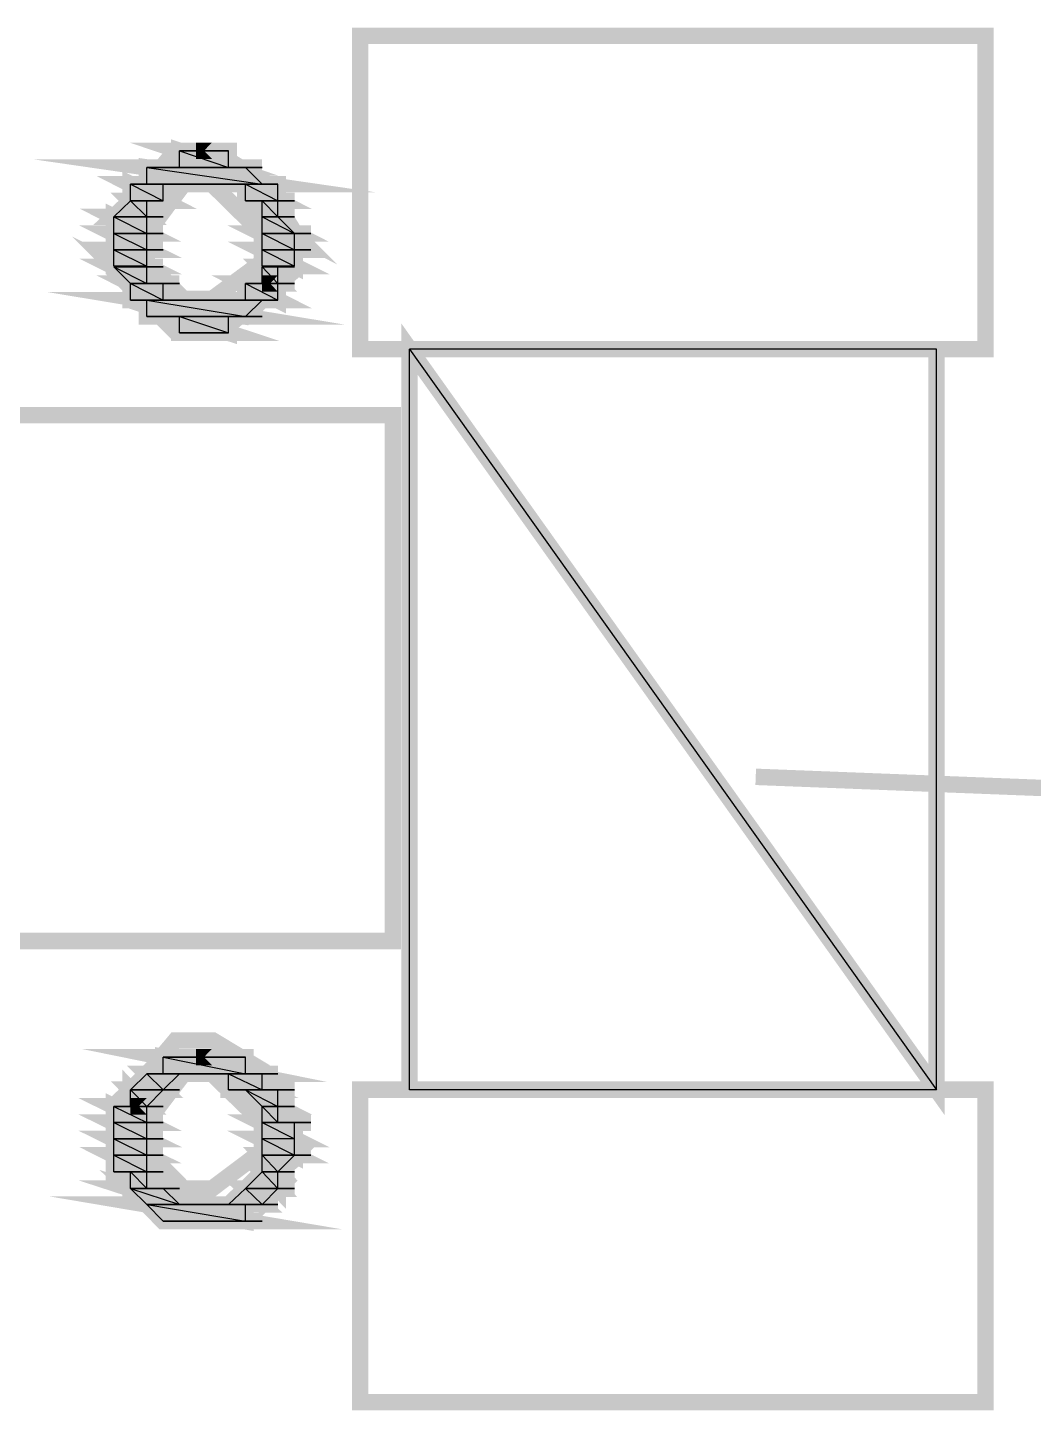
# Model space of a CAD drawing. Extents: x 219 to 1226, y 175 to 465.
# Drawn here: x 934.417 to 937.008, y 304.446 to 308.008 of the extents above; entities that cross this region are included whole.
import ezdxf

# ---------------------------------------------------------------- set-up
doc = ezdxf.new("R2010")
doc.units = 0
doc.header["$MEASUREMENT"] = 0
doc.layers.add('C00-00-00-BLACK', color=7, linetype='Continuous')
doc.layers.add('CFF-00-00', color=1, linetype='Continuous')

msp = doc.modelspace()

# ---------------------------------------------------------------- linework, layer by layer
at = {"layer": 'C00-00-00-BLACK', "const_width": 0.0423}
for points in [[(935.2734, 307.1802), (936.8844, 307.1802), (936.8844, 307.9872), (935.2734, 307.9872), (935.2734, 307.1802)], [(934.8074, 307.6912), (934.9344, 307.6482), (934.8074, 307.6482), (934.8074, 307.6912)], [(935.1044, 307.4362), (935.1044, 307.4802), (935.0244, 307.6112), (934.8934, 307.6912), (934.8504, 307.6912), (934.7974, 307.6912), (934.6384, 307.5012), (934.6384, 307.4362), (934.6384, 307.3832), (934.7974, 307.2252), (934.8504, 307.2252), (934.9144, 307.2252), (935.1044, 307.3832), (935.1044, 307.4362)], [(934.9344, 307.6912), (934.8074, 307.6912), (934.9344, 307.6482), (934.9344, 307.6912)], [(934.8504, 307.6912), (934.9344, 307.6912), (934.8074, 307.6912), (934.8504, 307.6912)], [(934.8914, 307.6912), (934.8504, 307.6912), (934.8914, 307.6912), (934.8914, 307.6912)], [(934.8914, 307.6912), (934.8504, 307.6912), (934.9344, 307.6912), (934.8914, 307.6912)], [(934.9774, 307.6482), (934.7234, 307.6482), (935.0204, 307.6052), (934.9774, 307.6482)], [(934.7234, 307.6482), (935.0204, 307.6052), (934.7234, 307.6052), (934.7234, 307.6482)], [(934.7654, 307.6482), (934.9774, 307.6482), (934.7234, 307.6482), (934.7654, 307.6482)], [(934.8074, 307.6482), (934.9774, 307.6482), (934.7654, 307.6482), (934.8074, 307.6482)], [(934.7654, 307.6482), (934.9774, 307.6482), (935.0204, 307.6482), (934.7654, 307.6482)], [(934.9774, 307.6482), (935.0204, 307.6482), (934.7654, 307.6482), (934.9774, 307.6482)], [(934.9774, 307.6482), (934.7654, 307.6482), (934.9774, 307.6482)], [(934.9344, 307.6482), (934.8074, 307.6482), (934.9774, 307.6482), (934.9344, 307.6482)], [(934.7654, 307.6052), (934.6814, 307.6052), (934.7654, 307.5622), (934.7654, 307.6052)], [(934.6814, 307.6052), (934.7654, 307.5622), (934.6814, 307.5622), (934.6814, 307.6052)], [(934.7234, 307.6052), (934.7654, 307.6052), (934.6814, 307.6052), (934.7234, 307.6052)], [(934.6814, 307.6052), (934.7654, 307.6052), (934.8074, 307.6052), (934.6814, 307.6052)], [(934.7654, 307.6052), (934.8074, 307.6052), (934.6814, 307.6052), (934.7654, 307.6052)], [(935.0204, 307.4362), (935.0204, 307.4782), (934.8914, 307.6052), (934.8504, 307.6052), (934.8184, 307.6052), (934.7234, 307.4782), (934.7234, 307.4362), (934.7234, 307.4042), (934.8184, 307.3092), (934.8504, 307.3092), (934.8914, 307.3092), (935.0204, 307.4042), (935.0204, 307.4362)], [(934.7234, 307.6052), (935.0204, 307.6052), (935.0614, 307.6052), (934.7234, 307.6052)], [(935.0204, 307.6052), (935.0614, 307.6052), (934.7234, 307.6052), (935.0204, 307.6052)], [(934.8504, 307.6052), (934.8914, 307.6052), (934.7234, 307.6052), (934.8504, 307.6052)], [(934.8504, 307.6052), (934.7234, 307.6052), (934.8914, 307.6052), (934.8504, 307.6052)], [(934.8074, 307.6052), (934.8504, 307.6052), (934.7234, 307.6052), (934.8074, 307.6052)], [(934.8074, 307.6052), (934.7234, 307.6052), (934.8504, 307.6052), (934.8074, 307.6052)], [(934.8074, 307.6052), (934.7234, 307.6052), (934.7654, 307.6052), (934.8074, 307.6052)], [(934.8914, 307.6052), (935.0204, 307.6052), (935.0614, 307.6052), (934.8914, 307.6052)], [(935.0204, 307.6052), (935.0614, 307.6052), (934.8914, 307.6052), (935.0204, 307.6052)], [(934.8914, 307.6052), (935.0204, 307.6052), (935.0614, 307.6052), (934.8914, 307.6052)], [(935.0204, 307.6052), (935.0614, 307.6052), (934.8914, 307.6052), (935.0204, 307.6052)], [(935.0204, 307.6052), (934.8914, 307.6052), (935.0204, 307.6052)], [(934.8914, 307.6052), (935.0204, 307.6052), (934.9344, 307.6052), (934.8914, 307.6052)], [(935.0614, 307.6052), (934.9774, 307.6052), (935.0614, 307.5622), (935.0614, 307.6052)], [(934.9344, 307.6052), (935.0204, 307.6052), (935.0614, 307.6052), (934.9344, 307.6052)], [(935.0204, 307.6052), (935.0614, 307.6052), (934.9344, 307.6052), (935.0204, 307.6052)], [(935.0204, 307.6052), (934.9344, 307.6052), (935.0614, 307.6052), (935.0204, 307.6052)], [(934.9344, 307.6052), (935.0614, 307.6052), (934.9774, 307.6052), (934.9344, 307.6052)], [(934.9774, 307.6052), (935.0614, 307.5622), (934.9774, 307.5622), (934.9774, 307.6052)], [(935.0204, 307.5622), (935.0614, 307.5212), (935.0204, 307.5212), (935.0204, 307.5622)], [(934.6814, 307.5622), (934.7234, 307.5212), (934.6384, 307.5212), (934.6814, 307.5622)], [(934.7234, 307.5622), (934.6814, 307.5622), (934.7234, 307.5212), (934.7234, 307.5622)], [(934.7234, 307.5622), (934.7654, 307.5622), (934.6814, 307.5622), (934.7234, 307.5622)], [(934.7234, 307.5622), (934.6814, 307.5622), (934.7654, 307.5622), (934.7234, 307.5622)], [(934.6814, 307.5622), (934.7234, 307.5622), (934.7654, 307.5622), (934.6814, 307.5622)], [(934.7234, 307.5622), (934.7654, 307.5622), (934.6814, 307.5622), (934.7234, 307.5622)], [(934.9774, 307.5622), (935.0614, 307.5622), (935.1044, 307.5622), (934.9774, 307.5622)], [(935.0614, 307.5622), (935.1044, 307.5622), (934.9774, 307.5622), (935.0614, 307.5622)], [(935.0614, 307.5622), (934.9774, 307.5622), (935.0614, 307.5622)], [(934.9774, 307.5622), (935.0614, 307.5622), (935.0204, 307.5622), (934.9774, 307.5622)], [(935.0614, 307.5622), (935.0204, 307.5622), (935.0614, 307.5212), (935.0614, 307.5622)], [(934.7234, 307.5212), (934.6384, 307.5212), (934.7234, 307.4782), (934.7234, 307.5212)], [(934.6384, 307.5212), (934.7234, 307.4782), (934.6384, 307.4782), (934.6384, 307.5212)], [(934.6384, 307.5212), (934.7234, 307.5212), (934.7654, 307.5212), (934.6384, 307.5212)], [(934.7234, 307.5212), (934.7654, 307.5212), (934.6384, 307.5212), (934.7234, 307.5212)], [(934.6384, 307.5212), (934.7234, 307.5212), (934.7654, 307.5212), (934.6384, 307.5212)], [(934.7234, 307.5212), (934.7654, 307.5212), (934.6384, 307.5212), (934.7234, 307.5212)], [(935.0614, 307.5212), (935.0204, 307.5212), (935.1044, 307.4782), (935.0614, 307.5212)], [(935.0204, 307.5212), (935.1044, 307.4782), (935.0204, 307.4782), (935.0204, 307.5212)], [(935.0204, 307.5212), (935.0614, 307.5212), (935.1044, 307.5212), (935.0204, 307.5212)], [(935.0614, 307.5212), (935.1044, 307.5212), (935.0204, 307.5212), (935.0614, 307.5212)], [(934.6384, 307.4782), (934.7234, 307.4362), (934.6384, 307.4362), (934.6384, 307.4782)], [(935.0204, 307.4782), (935.1044, 307.4362), (935.0204, 307.4362), (935.0204, 307.4782)], [(934.6384, 307.3922), (934.7234, 307.3492), (934.6814, 307.3492), (934.6384, 307.3922)], [(934.7234, 307.4782), (934.6384, 307.4782), (934.7234, 307.4362), (934.7234, 307.4782)], [(934.6384, 307.4782), (934.7234, 307.4782), (934.7654, 307.4782), (934.6384, 307.4782)], [(934.7234, 307.4782), (934.7654, 307.4782), (934.6384, 307.4782), (934.7234, 307.4782)], [(934.6384, 307.4362), (934.7234, 307.3942), (934.6384, 307.3942), (934.6384, 307.4362)], [(935.1044, 307.4782), (935.0204, 307.4782), (935.1044, 307.4362), (935.1044, 307.4782)], [(935.0204, 307.4782), (935.1044, 307.4782), (935.1464, 307.4782), (935.0204, 307.4782)], [(935.1044, 307.4782), (935.1464, 307.4782), (935.0204, 307.4782), (935.1044, 307.4782)], [(935.0204, 307.4362), (935.1044, 307.3942), (935.0204, 307.3942), (935.0204, 307.4362)], [(934.7234, 307.4362), (934.6384, 307.4362), (934.7234, 307.3942), (934.7234, 307.4362)], [(934.6384, 307.4362), (934.7234, 307.4362), (934.7654, 307.4362), (934.6384, 307.4362)], [(934.7234, 307.4362), (934.7654, 307.4362), (934.6384, 307.4362), (934.7234, 307.4362)], [(935.1044, 307.4362), (935.0204, 307.4362), (935.1044, 307.3942), (935.1044, 307.4362)], [(935.0204, 307.4362), (935.1044, 307.4362), (935.1464, 307.4362), (935.0204, 307.4362)], [(935.1044, 307.4362), (935.1464, 307.4362), (935.0204, 307.4362), (935.1044, 307.4362)], [(935.0204, 307.3922), (935.0614, 307.3492), (935.0204, 307.3492), (935.0204, 307.3922)], [(934.7234, 307.3922), (934.6384, 307.3922), (934.7234, 307.3492), (934.7234, 307.3922)], [(934.6384, 307.3922), (934.7234, 307.3922), (934.7654, 307.3922), (934.6384, 307.3922)], [(934.7234, 307.3922), (934.7654, 307.3922), (934.6384, 307.3922), (934.7234, 307.3922)], [(934.6384, 307.3922), (934.7234, 307.3922), (934.7654, 307.3922), (934.6384, 307.3922)], [(934.7234, 307.3922), (934.7654, 307.3922), (934.6384, 307.3922), (934.7234, 307.3922)], [(935.0614, 307.3922), (935.0204, 307.3922), (935.0614, 307.3492), (935.0614, 307.3922)], [(935.0614, 307.3922), (935.1044, 307.3922), (935.0204, 307.3922), (935.0614, 307.3922)], [(935.0614, 307.3922), (935.0204, 307.3922), (935.1044, 307.3922), (935.0614, 307.3922)], [(935.0204, 307.3922), (935.0614, 307.3922), (935.1044, 307.3922), (935.0204, 307.3922)], [(935.0614, 307.3922), (935.1044, 307.3922), (935.0204, 307.3922), (935.0614, 307.3922)], [(934.7654, 307.3492), (934.6814, 307.3492), (934.7654, 307.3062), (934.7654, 307.3492)], [(934.6814, 307.3492), (934.7654, 307.3062), (934.6814, 307.3062), (934.6814, 307.3492)], [(934.6814, 307.3492), (934.7234, 307.3492), (934.7654, 307.3492), (934.6814, 307.3492)], [(934.7234, 307.3492), (934.7654, 307.3492), (934.6814, 307.3492), (934.7234, 307.3492)], [(934.7654, 307.3492), (934.8074, 307.3492), (934.6814, 307.3492), (934.7654, 307.3492)], [(934.7654, 307.3492), (934.6814, 307.3492), (934.7234, 307.3492), (934.7654, 307.3492)], [(935.0614, 307.3492), (934.9774, 307.3492), (935.0614, 307.3062), (935.0614, 307.3492)], [(934.9774, 307.3492), (935.0614, 307.3062), (934.9774, 307.3062), (934.9774, 307.3492)], [(935.0204, 307.3492), (935.0614, 307.3492), (934.9774, 307.3492), (935.0204, 307.3492)], [(934.9774, 307.3492), (935.0614, 307.3492), (935.1044, 307.3492), (934.9774, 307.3492)], [(935.0614, 307.3492), (935.1044, 307.3492), (934.9774, 307.3492), (935.0614, 307.3492)], [(935.0614, 307.3492), (935.0204, 307.3492), (935.0614, 307.3492)], [(935.0204, 307.3062), (934.7234, 307.3062), (934.9774, 307.2642), (935.0204, 307.3062)], [(934.6814, 307.3062), (934.7654, 307.3062), (934.8074, 307.3062), (934.6814, 307.3062)], [(934.7654, 307.3062), (934.8074, 307.3062), (934.6814, 307.3062), (934.7654, 307.3062)], [(934.7654, 307.3062), (934.6814, 307.3062), (934.8074, 307.3062), (934.7654, 307.3062)], [(934.6814, 307.3062), (934.8074, 307.3062), (934.7234, 307.3062), (934.6814, 307.3062)], [(934.7234, 307.3062), (934.9774, 307.2642), (934.7234, 307.2642), (934.7234, 307.3062)], [(934.8504, 307.3062), (934.8914, 307.3062), (934.7234, 307.3062), (934.8504, 307.3062)], [(934.8504, 307.3062), (934.7234, 307.3062), (934.8074, 307.3062), (934.8504, 307.3062)], [(934.8914, 307.3062), (934.9344, 307.3062), (934.7234, 307.3062), (934.8914, 307.3062)], [(934.8914, 307.3062), (934.7234, 307.3062), (934.8504, 307.3062), (934.8914, 307.3062)], [(934.7234, 307.3062), (935.0204, 307.3062), (935.0614, 307.3062), (934.7234, 307.3062)], [(935.0204, 307.3062), (935.0614, 307.3062), (934.7234, 307.3062), (935.0204, 307.3062)], [(934.9344, 307.3062), (935.0204, 307.3062), (934.8914, 307.3062), (934.9344, 307.3062)], [(934.8914, 307.3062), (935.0204, 307.3062), (935.0614, 307.3062), (934.8914, 307.3062)], [(935.0204, 307.3062), (935.0614, 307.3062), (934.8914, 307.3062), (935.0204, 307.3062)], [(934.9774, 307.3062), (935.0204, 307.3062), (934.9344, 307.3062), (934.9774, 307.3062)], [(934.9344, 307.3062), (935.0204, 307.3062), (935.0614, 307.3062), (934.9344, 307.3062)], [(935.0204, 307.3062), (935.0614, 307.3062), (934.9344, 307.3062), (935.0204, 307.3062)], [(935.0204, 307.3062), (934.9344, 307.3062), (935.0204, 307.3062)], [(935.0614, 307.3062), (934.9774, 307.3062), (935.0204, 307.3062), (935.0614, 307.3062)], [(934.8074, 307.2642), (934.9344, 307.2222), (934.8074, 307.2222), (934.8074, 307.2642)], [(934.9344, 307.2642), (934.8074, 307.2642), (934.9344, 307.2222), (934.9344, 307.2642)], [(934.9774, 307.2642), (934.7234, 307.2642), (934.9774, 307.2642)], [(934.7234, 307.2642), (934.9774, 307.2642), (934.7654, 307.2642), (934.7234, 307.2642)], [(934.7654, 307.2642), (934.9774, 307.2642), (935.0204, 307.2642), (934.7654, 307.2642)], [(934.9774, 307.2642), (935.0204, 307.2642), (934.7654, 307.2642), (934.9774, 307.2642)], [(934.9774, 307.2642), (934.7654, 307.2642), (934.9344, 307.2642), (934.9774, 307.2642)], [(934.7654, 307.2642), (934.9344, 307.2642), (934.8074, 307.2642), (934.7654, 307.2642)], [(934.8914, 307.2222), (934.8504, 307.2222), (934.8074, 307.2222), (934.8914, 307.2222)], [(934.8074, 307.2222), (934.9344, 307.2222), (934.8914, 307.2222), (934.8074, 307.2222)], [(934.8914, 307.2222), (934.9344, 307.2222), (934.8504, 307.2222), (934.8914, 307.2222)], [(935.4004, 307.1802), (936.7584, 305.2722), (935.4004, 305.2722), (935.4004, 307.1802)], [(936.7584, 307.1802), (935.4004, 307.1802), (936.7584, 305.2722), (936.7584, 307.1802)], [(935.1044, 305.1452), (935.1044, 305.1902), (935.0244, 305.3202), (934.8934, 305.3992), (934.8504, 305.3992), (934.7974, 305.3992), (934.6384, 305.2092), (934.6384, 305.1452), (934.6384, 305.0932), (934.7974, 304.9332), (934.8504, 304.9332), (934.9144, 304.9332), (935.1044, 305.0932), (935.1044, 305.1452)], [(934.9774, 305.3562), (934.7654, 305.3562), (934.9774, 305.3132), (934.9774, 305.3562)], [(934.7654, 305.3562), (934.9774, 305.3132), (934.7654, 305.3132), (934.7654, 305.3562)], [(934.8074, 305.3562), (934.9774, 305.3562), (934.7654, 305.3562), (934.8074, 305.3562)], [(934.8504, 305.3562), (934.9344, 305.3562), (934.8074, 305.3562), (934.8504, 305.3562)], [(934.8074, 305.3562), (934.9344, 305.3562), (934.9774, 305.3562), (934.8074, 305.3562)], [(934.9344, 305.3562), (934.9774, 305.3562), (934.8074, 305.3562), (934.9344, 305.3562)], [(934.9344, 305.3562), (934.8074, 305.3562), (934.9774, 305.3562), (934.9344, 305.3562)], [(934.8914, 305.3562), (934.8504, 305.3562), (934.8914, 305.3562), (934.8914, 305.3562)], [(934.8914, 305.3562), (934.8504, 305.3562), (934.9344, 305.3562), (934.8914, 305.3562)], [(934.7234, 305.3132), (934.7654, 305.2722), (934.6814, 305.2722), (934.7234, 305.3132)], [(934.8074, 305.3132), (934.7234, 305.3132), (934.7654, 305.2722), (934.8074, 305.3132)], [(935.0204, 305.1452), (935.0204, 305.1882), (934.8914, 305.3132), (934.8504, 305.3132), (934.8184, 305.3132), (934.7234, 305.1882), (934.7234, 305.1452), (934.7234, 305.1142), (934.8184, 305.0172), (934.8504, 305.0172), (934.8914, 305.0172), (935.0204, 305.1142), (935.0204, 305.1452)], [(934.7654, 305.3132), (934.9774, 305.3132), (934.7234, 305.3132), (934.7654, 305.3132)], [(935.0204, 305.3132), (935.0614, 305.3132), (934.7234, 305.3132), (935.0204, 305.3132)], [(935.0204, 305.3132), (934.7234, 305.3132), (934.9774, 305.3132), (935.0204, 305.3132)], [(934.7234, 305.3132), (935.0204, 305.3132), (935.0614, 305.3132), (934.7234, 305.3132)], [(935.0204, 305.3132), (935.0614, 305.3132), (934.7234, 305.3132), (935.0204, 305.3132)], [(934.8504, 305.3132), (934.8914, 305.3132), (934.7234, 305.3132), (934.8504, 305.3132)], [(934.8504, 305.3132), (934.7234, 305.3132), (934.8914, 305.3132), (934.8504, 305.3132)], [(934.8074, 305.3132), (934.8504, 305.3132), (934.7234, 305.3132), (934.8074, 305.3132)], [(934.8074, 305.3132), (934.7234, 305.3132), (934.8504, 305.3132), (934.8074, 305.3132)], [(934.9774, 305.3132), (934.7654, 305.3132), (934.9774, 305.3132)], [(935.0204, 305.3132), (934.9344, 305.3132), (935.0204, 305.2722), (935.0204, 305.3132)], [(934.9774, 305.2722), (935.0614, 305.2292), (935.0204, 305.2292), (934.9774, 305.2722)], [(934.8914, 305.3132), (935.0204, 305.3132), (935.0614, 305.3132), (934.8914, 305.3132)], [(935.0204, 305.3132), (935.0614, 305.3132), (934.8914, 305.3132), (935.0204, 305.3132)], [(935.0204, 305.3132), (934.8914, 305.3132), (935.0204, 305.3132)], [(934.8914, 305.3132), (935.0204, 305.3132), (934.9344, 305.3132), (934.8914, 305.3132)], [(934.9344, 305.3132), (935.0204, 305.2722), (934.9344, 305.2722), (934.9344, 305.3132)], [(934.7654, 305.2722), (934.6814, 305.2722), (934.7234, 305.2292), (934.7654, 305.2722)], [(934.6814, 305.2722), (934.7234, 305.2292), (934.6814, 305.2292), (934.6814, 305.2722)], [(934.6814, 305.2722), (934.7654, 305.2722), (934.8074, 305.2722), (934.6814, 305.2722)], [(934.7654, 305.2722), (934.8074, 305.2722), (934.6814, 305.2722), (934.7654, 305.2722)], [(934.6814, 305.2722), (934.7654, 305.2722), (934.8074, 305.2722), (934.6814, 305.2722)], [(934.7654, 305.2722), (934.8074, 305.2722), (934.6814, 305.2722), (934.7654, 305.2722)], [(935.0614, 305.2722), (934.9774, 305.2722), (935.0614, 305.2292), (935.0614, 305.2722)], [(935.0204, 305.2722), (934.9344, 305.2722), (935.0614, 305.2722), (935.0204, 305.2722)], [(934.9344, 305.2722), (935.0614, 305.2722), (934.9774, 305.2722), (934.9344, 305.2722)], [(934.9774, 305.2722), (935.0614, 305.2722), (935.1044, 305.2722), (934.9774, 305.2722)], [(935.0614, 305.2722), (935.1044, 305.2722), (934.9774, 305.2722), (935.0614, 305.2722)], [(934.9774, 305.2722), (935.0614, 305.2722), (935.1044, 305.2722), (934.9774, 305.2722)], [(935.0614, 305.2722), (935.1044, 305.2722), (934.9774, 305.2722), (935.0614, 305.2722)], [(935.2734, 304.4672), (936.8844, 304.4672), (936.8844, 305.2722), (935.2734, 305.2722), (935.2734, 304.4672)], [(934.6384, 305.2292), (934.7234, 305.1872), (934.6384, 305.1872), (934.6384, 305.2292)], [(935.0204, 305.2292), (935.0614, 305.1872), (935.0204, 305.1872), (935.0204, 305.2292)], [(934.7234, 305.2292), (934.6384, 305.2292), (934.7234, 305.1872), (934.7234, 305.2292)], [(934.6814, 305.2292), (934.7234, 305.2292), (934.6384, 305.2292), (934.6814, 305.2292)], [(934.6384, 305.1872), (934.7234, 305.1452), (934.6384, 305.1452), (934.6384, 305.1872)], [(934.6814, 305.2292), (934.7234, 305.2292), (934.7654, 305.2292), (934.6814, 305.2292)], [(934.7234, 305.2292), (934.7654, 305.2292), (934.6814, 305.2292), (934.7234, 305.2292)], [(934.7234, 305.2292), (934.6814, 305.2292), (934.7234, 305.2292)], [(935.0614, 305.2292), (935.0204, 305.2292), (935.0614, 305.1872), (935.0614, 305.2292)], [(935.0204, 305.2292), (935.0614, 305.2292), (935.1044, 305.2292), (935.0204, 305.2292)], [(935.0614, 305.2292), (935.1044, 305.2292), (935.0204, 305.2292), (935.0614, 305.2292)], [(935.0204, 305.1872), (935.1044, 305.1452), (935.0204, 305.1452), (935.0204, 305.1872)], [(934.7234, 305.1872), (934.6384, 305.1872), (934.7234, 305.1452), (934.7234, 305.1872)], [(934.6384, 305.1872), (934.7234, 305.1872), (934.7654, 305.1872), (934.6384, 305.1872)], [(934.7234, 305.1872), (934.7654, 305.1872), (934.6384, 305.1872), (934.7234, 305.1872)], [(935.1044, 305.1872), (935.0204, 305.1872), (935.1044, 305.1452), (935.1044, 305.1872)], [(935.1044, 305.1872), (935.1464, 305.1872), (935.0204, 305.1872), (935.1044, 305.1872)], [(935.1044, 305.1872), (935.0204, 305.1872), (935.0614, 305.1872), (935.1044, 305.1872)], [(935.0204, 305.1872), (935.1044, 305.1872), (935.1464, 305.1872), (935.0204, 305.1872)], [(935.1044, 305.1872), (935.1464, 305.1872), (935.0204, 305.1872), (935.1044, 305.1872)], [(934.7234, 305.1452), (934.6384, 305.1452), (934.7234, 305.1032), (934.7234, 305.1452)], [(934.6384, 305.1452), (934.7234, 305.1032), (934.6384, 305.1032), (934.6384, 305.1452)], [(934.6384, 305.1452), (934.7234, 305.1452), (934.7654, 305.1452), (934.6384, 305.1452)], [(934.7234, 305.1452), (934.7654, 305.1452), (934.6384, 305.1452), (934.7234, 305.1452)], [(934.6384, 305.1452), (934.7234, 305.1452), (934.7654, 305.1452), (934.6384, 305.1452)], [(934.7234, 305.1452), (934.7654, 305.1452), (934.6384, 305.1452), (934.7234, 305.1452)], [(935.1044, 305.1452), (935.0204, 305.1452), (935.1044, 305.1032), (935.1044, 305.1452)], [(935.0204, 305.1452), (935.1044, 305.1032), (935.0204, 305.1032), (935.0204, 305.1452)], [(935.0204, 305.1032), (935.0614, 305.0602), (935.0204, 305.0602), (935.0204, 305.1032)], [(934.7234, 305.1032), (934.6384, 305.1032), (934.7234, 305.0602), (934.7234, 305.1032)], [(934.6384, 305.1032), (934.7234, 305.0602), (934.6384, 305.0602), (934.6384, 305.1032)], [(934.6384, 305.1032), (934.7234, 305.1032), (934.7654, 305.1032), (934.6384, 305.1032)], [(934.7234, 305.1032), (934.7654, 305.1032), (934.6384, 305.1032), (934.7234, 305.1032)], [(935.1044, 305.1032), (935.0204, 305.1032), (935.0614, 305.0602), (935.1044, 305.1032)], [(935.0204, 305.1032), (935.1044, 305.1032), (935.1464, 305.1032), (935.0204, 305.1032)], [(935.1044, 305.1032), (935.1464, 305.1032), (935.0204, 305.1032), (935.1044, 305.1032)], [(934.6384, 305.0602), (934.7234, 305.0602), (934.7654, 305.0602), (934.6384, 305.0602)], [(934.7234, 305.0602), (934.7654, 305.0602), (934.6384, 305.0602), (934.7234, 305.0602)], [(934.7234, 305.0602), (934.6384, 305.0602), (934.7234, 305.0602)], [(934.6384, 305.0602), (934.7234, 305.0602), (934.6814, 305.0602), (934.6384, 305.0602)], [(934.7234, 305.0602), (934.6814, 305.0602), (934.7234, 305.0172), (934.7234, 305.0602)], [(934.6814, 305.0602), (934.7234, 305.0172), (934.6814, 305.0172), (934.6814, 305.0602)], [(935.0204, 305.0602), (935.0614, 305.0172), (934.9774, 305.0172), (935.0204, 305.0602)], [(935.0614, 305.0602), (935.0204, 305.0602), (935.0614, 305.0172), (935.0614, 305.0602)], [(935.0204, 305.0602), (935.0614, 305.0602), (935.1044, 305.0602), (935.0204, 305.0602)], [(935.0614, 305.0602), (935.1044, 305.0602), (935.0204, 305.0602), (935.0614, 305.0602)], [(935.0204, 305.0602), (935.0614, 305.0602), (935.1044, 305.0602), (935.0204, 305.0602)], [(935.0614, 305.0602), (935.1044, 305.0602), (935.0204, 305.0602), (935.0614, 305.0602)], [(934.6814, 305.0172), (934.8074, 304.9762), (934.7234, 304.9762), (934.6814, 305.0172)], [(934.9774, 305.0172), (935.0204, 304.9762), (934.9344, 304.9762), (934.9774, 305.0172)], [(934.7654, 305.0172), (934.6814, 305.0172), (934.8074, 304.9762), (934.7654, 305.0172)], [(934.7654, 305.0172), (934.8074, 305.0172), (934.6814, 305.0172), (934.7654, 305.0172)], [(934.7654, 305.0172), (934.6814, 305.0172), (934.7234, 305.0172), (934.7654, 305.0172)], [(934.6814, 305.0172), (934.7654, 305.0172), (934.8074, 305.0172), (934.6814, 305.0172)], [(934.7654, 305.0172), (934.8074, 305.0172), (934.6814, 305.0172), (934.7654, 305.0172)], [(934.6814, 305.0172), (934.7654, 305.0172), (934.8074, 305.0172), (934.6814, 305.0172)], [(934.7654, 305.0172), (934.8074, 305.0172), (934.6814, 305.0172), (934.7654, 305.0172)], [(934.7234, 304.9762), (934.9774, 304.9332), (934.7654, 304.9332), (934.7234, 304.9762)], [(935.0614, 305.0172), (934.9774, 305.0172), (935.0204, 304.9762), (935.0614, 305.0172)], [(934.9774, 305.0172), (935.0614, 305.0172), (935.1044, 305.0172), (934.9774, 305.0172)], [(935.0614, 305.0172), (935.1044, 305.0172), (934.9774, 305.0172), (935.0614, 305.0172)], [(934.9774, 305.0172), (935.0614, 305.0172), (935.1044, 305.0172), (934.9774, 305.0172)], [(935.0614, 305.0172), (935.1044, 305.0172), (934.9774, 305.0172), (935.0614, 305.0172)], [(934.9774, 304.9762), (934.7234, 304.9762), (934.9774, 304.9332), (934.9774, 304.9762)], [(934.8504, 304.9762), (934.8914, 304.9762), (934.7234, 304.9762), (934.8504, 304.9762)], [(934.8504, 304.9762), (934.7234, 304.9762), (934.8074, 304.9762), (934.8504, 304.9762)], [(934.8914, 304.9762), (934.9344, 304.9762), (934.7234, 304.9762), (934.8914, 304.9762)], [(934.8914, 304.9762), (934.7234, 304.9762), (934.8504, 304.9762), (934.8914, 304.9762)], [(934.7234, 304.9762), (935.0204, 304.9762), (935.0614, 304.9762), (934.7234, 304.9762)], [(935.0204, 304.9762), (935.0614, 304.9762), (934.7234, 304.9762), (935.0204, 304.9762)], [(934.9774, 304.9762), (935.0204, 304.9762), (934.7234, 304.9762), (934.9774, 304.9762)], [(934.9774, 304.9762), (934.7234, 304.9762), (935.0204, 304.9762), (934.9774, 304.9762)], [(934.9344, 304.9762), (935.0204, 304.9762), (934.8914, 304.9762), (934.9344, 304.9762)], [(934.8914, 304.9762), (935.0204, 304.9762), (935.0614, 304.9762), (934.8914, 304.9762)], [(935.0204, 304.9762), (935.0614, 304.9762), (934.8914, 304.9762), (935.0204, 304.9762)], [(934.8914, 304.9762), (935.0204, 304.9762), (935.0614, 304.9762), (934.8914, 304.9762)], [(935.0204, 304.9762), (935.0614, 304.9762), (934.8914, 304.9762), (935.0204, 304.9762)], [(934.9344, 304.9762), (935.0204, 304.9762), (935.0614, 304.9762), (934.9344, 304.9762)], [(935.0204, 304.9762), (935.0614, 304.9762), (934.9344, 304.9762), (935.0204, 304.9762)], [(935.0204, 304.9762), (934.9344, 304.9762), (935.0204, 304.9762)], [(934.7654, 304.9332), (934.9774, 304.9332), (935.0204, 304.9332), (934.7654, 304.9332)], [(934.9774, 304.9332), (935.0204, 304.9332), (934.7654, 304.9332), (934.9774, 304.9332)], [(934.9774, 304.9332), (934.7654, 304.9332), (934.9344, 304.9332), (934.9774, 304.9332)], [(934.7654, 304.9332), (934.9344, 304.9332), (934.8074, 304.9332), (934.7654, 304.9332)], [(934.8074, 304.9332), (934.9344, 304.9332), (934.9774, 304.9332), (934.8074, 304.9332)], [(934.9344, 304.9332), (934.9774, 304.9332), (934.8074, 304.9332), (934.9344, 304.9332)], [(934.8914, 304.9332), (934.8504, 304.9332), (934.8074, 304.9332), (934.8914, 304.9332)], [(934.8074, 304.9332), (934.9344, 304.9332), (934.8914, 304.9332), (934.8074, 304.9332)], [(934.8914, 304.9332), (934.9344, 304.9332), (934.8504, 304.9332), (934.8914, 304.9332)]]:
    msp.add_lwpolyline(points, close=True, dxfattribs=at)
at = {"layer": 'C00-00-00-BLACK'}
for points in [[(934.8504, 307.6912), (934.9344, 307.6912), (934.8074, 307.6912), (934.8504, 307.6912)], [(934.9344, 307.6912), (934.8074, 307.6912), (934.9344, 307.6482), (934.9344, 307.6912)], [(934.8074, 307.6912), (934.9344, 307.6482), (934.8074, 307.6482), (934.8074, 307.6912)], [(934.8914, 307.6912), (934.8504, 307.6912), (934.8914, 307.6912), (934.8914, 307.6912)], [(934.8914, 307.6912), (934.8504, 307.6912), (934.9344, 307.6912), (934.8914, 307.6912)], [(934.7654, 307.6482), (934.9774, 307.6482), (934.7234, 307.6482), (934.7654, 307.6482)], [(934.9774, 307.6482), (934.7234, 307.6482), (935.0204, 307.6052), (934.9774, 307.6482)], [(934.7234, 307.6482), (935.0204, 307.6052), (934.7234, 307.6052), (934.7234, 307.6482)], [(934.8074, 307.6482), (934.9774, 307.6482), (934.7654, 307.6482), (934.8074, 307.6482)], [(934.7654, 307.6482), (934.9774, 307.6482), (935.0204, 307.6482), (934.7654, 307.6482)], [(934.9774, 307.6482), (935.0204, 307.6482), (934.7654, 307.6482), (934.9774, 307.6482)], [(934.9774, 307.6482), (934.7654, 307.6482), (934.9774, 307.6482)], [(934.9344, 307.6482), (934.8074, 307.6482), (934.9774, 307.6482), (934.9344, 307.6482)], [(934.7234, 307.6052), (934.7654, 307.6052), (934.6814, 307.6052), (934.7234, 307.6052)], [(934.6814, 307.6052), (934.7654, 307.6052), (934.8074, 307.6052), (934.6814, 307.6052)], [(934.7654, 307.6052), (934.8074, 307.6052), (934.6814, 307.6052), (934.7654, 307.6052)], [(934.7654, 307.6052), (934.6814, 307.6052), (934.7654, 307.5622), (934.7654, 307.6052)], [(934.6814, 307.6052), (934.7654, 307.5622), (934.6814, 307.5622), (934.6814, 307.6052)], [(934.7234, 307.6052), (935.0204, 307.6052), (935.0614, 307.6052), (934.7234, 307.6052)], [(935.0204, 307.6052), (935.0614, 307.6052), (934.7234, 307.6052), (935.0204, 307.6052)], [(934.8504, 307.6052), (934.8914, 307.6052), (934.7234, 307.6052), (934.8504, 307.6052)], [(934.8504, 307.6052), (934.7234, 307.6052), (934.8914, 307.6052), (934.8504, 307.6052)], [(934.8074, 307.6052), (934.8504, 307.6052), (934.7234, 307.6052), (934.8074, 307.6052)], [(934.8074, 307.6052), (934.7234, 307.6052), (934.8504, 307.6052), (934.8074, 307.6052)], [(934.8074, 307.6052), (934.7234, 307.6052), (934.7654, 307.6052), (934.8074, 307.6052)], [(934.8914, 307.6052), (935.0204, 307.6052), (935.0614, 307.6052), (934.8914, 307.6052)], [(935.0204, 307.6052), (935.0614, 307.6052), (934.8914, 307.6052), (935.0204, 307.6052)], [(934.8914, 307.6052), (935.0204, 307.6052), (935.0614, 307.6052), (934.8914, 307.6052)], [(935.0204, 307.6052), (935.0614, 307.6052), (934.8914, 307.6052), (935.0204, 307.6052)], [(935.0204, 307.6052), (934.8914, 307.6052), (935.0204, 307.6052)], [(934.8914, 307.6052), (935.0204, 307.6052), (934.9344, 307.6052), (934.8914, 307.6052)], [(934.9344, 307.6052), (935.0204, 307.6052), (935.0614, 307.6052), (934.9344, 307.6052)], [(935.0204, 307.6052), (935.0614, 307.6052), (934.9344, 307.6052), (935.0204, 307.6052)], [(935.0204, 307.6052), (934.9344, 307.6052), (935.0614, 307.6052), (935.0204, 307.6052)], [(934.9344, 307.6052), (935.0614, 307.6052), (934.9774, 307.6052), (934.9344, 307.6052)], [(935.0614, 307.6052), (934.9774, 307.6052), (935.0614, 307.5622), (935.0614, 307.6052)], [(934.9774, 307.6052), (935.0614, 307.5622), (934.9774, 307.5622), (934.9774, 307.6052)], [(934.6814, 307.5622), (934.7234, 307.5212), (934.6384, 307.5212), (934.6814, 307.5622)], [(934.7234, 307.5622), (934.7654, 307.5622), (934.6814, 307.5622), (934.7234, 307.5622)], [(934.7234, 307.5622), (934.6814, 307.5622), (934.7654, 307.5622), (934.7234, 307.5622)], [(934.6814, 307.5622), (934.7234, 307.5622), (934.7654, 307.5622), (934.6814, 307.5622)], [(934.7234, 307.5622), (934.7654, 307.5622), (934.6814, 307.5622), (934.7234, 307.5622)], [(934.7234, 307.5622), (934.6814, 307.5622), (934.7234, 307.5212), (934.7234, 307.5622)], [(934.9774, 307.5622), (935.0614, 307.5622), (935.1044, 307.5622), (934.9774, 307.5622)], [(935.0614, 307.5622), (935.1044, 307.5622), (934.9774, 307.5622), (935.0614, 307.5622)], [(935.0614, 307.5622), (934.9774, 307.5622), (935.0614, 307.5622)], [(934.9774, 307.5622), (935.0614, 307.5622), (935.0204, 307.5622), (934.9774, 307.5622)], [(935.0614, 307.5622), (935.0204, 307.5622), (935.0614, 307.5212), (935.0614, 307.5622)], [(935.0204, 307.5622), (935.0614, 307.5212), (935.0204, 307.5212), (935.0204, 307.5622)], [(934.6384, 307.5212), (934.7234, 307.5212), (934.7654, 307.5212), (934.6384, 307.5212)], [(934.7234, 307.5212), (934.7654, 307.5212), (934.6384, 307.5212), (934.7234, 307.5212)], [(934.6384, 307.5212), (934.7234, 307.5212), (934.7654, 307.5212), (934.6384, 307.5212)], [(934.7234, 307.5212), (934.7654, 307.5212), (934.6384, 307.5212), (934.7234, 307.5212)], [(934.7234, 307.5212), (934.6384, 307.5212), (934.7234, 307.4782), (934.7234, 307.5212)], [(934.6384, 307.5212), (934.7234, 307.4782), (934.6384, 307.4782), (934.6384, 307.5212)], [(935.0204, 307.5212), (935.0614, 307.5212), (935.1044, 307.5212), (935.0204, 307.5212)], [(935.0614, 307.5212), (935.1044, 307.5212), (935.0204, 307.5212), (935.0614, 307.5212)], [(935.0614, 307.5212), (935.0204, 307.5212), (935.1044, 307.4782), (935.0614, 307.5212)], [(935.0204, 307.5212), (935.1044, 307.4782), (935.0204, 307.4782), (935.0204, 307.5212)], [(934.6384, 307.4782), (934.7234, 307.4782), (934.7654, 307.4782), (934.6384, 307.4782)], [(934.7234, 307.4782), (934.7654, 307.4782), (934.6384, 307.4782), (934.7234, 307.4782)], [(934.7234, 307.4782), (934.6384, 307.4782), (934.7234, 307.4362), (934.7234, 307.4782)], [(934.6384, 307.4782), (934.7234, 307.4362), (934.6384, 307.4362), (934.6384, 307.4782)], [(935.0204, 307.4782), (935.1044, 307.4782), (935.1464, 307.4782), (935.0204, 307.4782)], [(935.1044, 307.4782), (935.1464, 307.4782), (935.0204, 307.4782), (935.1044, 307.4782)], [(935.1044, 307.4782), (935.0204, 307.4782), (935.1044, 307.4362), (935.1044, 307.4782)], [(935.0204, 307.4782), (935.1044, 307.4362), (935.0204, 307.4362), (935.0204, 307.4782)], [(934.6384, 307.4362), (934.7234, 307.4362), (934.7654, 307.4362), (934.6384, 307.4362)], [(934.7234, 307.4362), (934.7654, 307.4362), (934.6384, 307.4362), (934.7234, 307.4362)], [(934.7234, 307.4362), (934.6384, 307.4362), (934.7234, 307.3942), (934.7234, 307.4362)], [(934.6384, 307.4362), (934.7234, 307.3942), (934.6384, 307.3942), (934.6384, 307.4362)], [(935.0204, 307.4362), (935.1044, 307.4362), (935.1464, 307.4362), (935.0204, 307.4362)], [(935.1044, 307.4362), (935.1464, 307.4362), (935.0204, 307.4362), (935.1044, 307.4362)], [(935.1044, 307.4362), (935.0204, 307.4362), (935.1044, 307.3942), (935.1044, 307.4362)], [(935.0204, 307.4362), (935.1044, 307.3942), (935.0204, 307.3942), (935.0204, 307.4362)], [(934.6384, 307.3922), (934.7234, 307.3922), (934.7654, 307.3922), (934.6384, 307.3922)], [(934.7234, 307.3922), (934.7654, 307.3922), (934.6384, 307.3922), (934.7234, 307.3922)], [(934.6384, 307.3922), (934.7234, 307.3922), (934.7654, 307.3922), (934.6384, 307.3922)], [(934.7234, 307.3922), (934.7654, 307.3922), (934.6384, 307.3922), (934.7234, 307.3922)], [(934.7234, 307.3922), (934.6384, 307.3922), (934.7234, 307.3492), (934.7234, 307.3922)], [(934.6384, 307.3922), (934.7234, 307.3492), (934.6814, 307.3492), (934.6384, 307.3922)], [(935.0614, 307.3922), (935.1044, 307.3922), (935.0204, 307.3922), (935.0614, 307.3922)], [(935.0614, 307.3922), (935.0204, 307.3922), (935.1044, 307.3922), (935.0614, 307.3922)], [(935.0204, 307.3922), (935.0614, 307.3922), (935.1044, 307.3922), (935.0204, 307.3922)], [(935.0614, 307.3922), (935.1044, 307.3922), (935.0204, 307.3922), (935.0614, 307.3922)], [(935.0614, 307.3922), (935.0204, 307.3922), (935.0614, 307.3492), (935.0614, 307.3922)], [(935.0204, 307.3922), (935.0614, 307.3492), (935.0204, 307.3492), (935.0204, 307.3922)], [(934.6814, 307.3492), (934.7234, 307.3492), (934.7654, 307.3492), (934.6814, 307.3492)], [(934.7234, 307.3492), (934.7654, 307.3492), (934.6814, 307.3492), (934.7234, 307.3492)], [(934.7654, 307.3492), (934.8074, 307.3492), (934.6814, 307.3492), (934.7654, 307.3492)], [(934.7654, 307.3492), (934.6814, 307.3492), (934.7234, 307.3492), (934.7654, 307.3492)], [(934.7654, 307.3492), (934.6814, 307.3492), (934.7654, 307.3062), (934.7654, 307.3492)], [(934.6814, 307.3492), (934.7654, 307.3062), (934.6814, 307.3062), (934.6814, 307.3492)], [(935.0204, 307.3492), (935.0614, 307.3492), (934.9774, 307.3492), (935.0204, 307.3492)], [(934.9774, 307.3492), (935.0614, 307.3492), (935.1044, 307.3492), (934.9774, 307.3492)], [(935.0614, 307.3492), (935.1044, 307.3492), (934.9774, 307.3492), (935.0614, 307.3492)], [(935.0614, 307.3492), (934.9774, 307.3492), (935.0614, 307.3062), (935.0614, 307.3492)], [(934.9774, 307.3492), (935.0614, 307.3062), (934.9774, 307.3062), (934.9774, 307.3492)], [(935.0614, 307.3492), (935.0204, 307.3492), (935.0614, 307.3492)], [(934.6814, 307.3062), (934.7654, 307.3062), (934.8074, 307.3062), (934.6814, 307.3062)], [(934.7654, 307.3062), (934.8074, 307.3062), (934.6814, 307.3062), (934.7654, 307.3062)], [(934.7654, 307.3062), (934.6814, 307.3062), (934.8074, 307.3062), (934.7654, 307.3062)], [(934.6814, 307.3062), (934.8074, 307.3062), (934.7234, 307.3062), (934.6814, 307.3062)], [(934.8504, 307.3062), (934.8914, 307.3062), (934.7234, 307.3062), (934.8504, 307.3062)], [(934.8504, 307.3062), (934.7234, 307.3062), (934.8074, 307.3062), (934.8504, 307.3062)], [(934.8914, 307.3062), (934.9344, 307.3062), (934.7234, 307.3062), (934.8914, 307.3062)], [(934.8914, 307.3062), (934.7234, 307.3062), (934.8504, 307.3062), (934.8914, 307.3062)], [(934.7234, 307.3062), (935.0204, 307.3062), (935.0614, 307.3062), (934.7234, 307.3062)], [(935.0204, 307.3062), (935.0614, 307.3062), (934.7234, 307.3062), (935.0204, 307.3062)], [(935.0204, 307.3062), (934.7234, 307.3062), (934.9774, 307.2642), (935.0204, 307.3062)], [(934.7234, 307.3062), (934.9774, 307.2642), (934.7234, 307.2642), (934.7234, 307.3062)], [(934.9344, 307.3062), (935.0204, 307.3062), (934.8914, 307.3062), (934.9344, 307.3062)], [(934.8914, 307.3062), (935.0204, 307.3062), (935.0614, 307.3062), (934.8914, 307.3062)], [(935.0204, 307.3062), (935.0614, 307.3062), (934.8914, 307.3062), (935.0204, 307.3062)], [(934.9774, 307.3062), (935.0204, 307.3062), (934.9344, 307.3062), (934.9774, 307.3062)], [(934.9344, 307.3062), (935.0204, 307.3062), (935.0614, 307.3062), (934.9344, 307.3062)], [(935.0204, 307.3062), (935.0614, 307.3062), (934.9344, 307.3062), (935.0204, 307.3062)], [(935.0204, 307.3062), (934.9344, 307.3062), (935.0204, 307.3062)], [(935.0614, 307.3062), (934.9774, 307.3062), (935.0204, 307.3062), (935.0614, 307.3062)], [(934.9774, 307.2642), (934.7234, 307.2642), (934.9774, 307.2642)], [(934.7234, 307.2642), (934.9774, 307.2642), (934.7654, 307.2642), (934.7234, 307.2642)], [(934.7654, 307.2642), (934.9774, 307.2642), (935.0204, 307.2642), (934.7654, 307.2642)], [(934.9774, 307.2642), (935.0204, 307.2642), (934.7654, 307.2642), (934.9774, 307.2642)], [(934.9774, 307.2642), (934.7654, 307.2642), (934.9344, 307.2642), (934.9774, 307.2642)], [(934.7654, 307.2642), (934.9344, 307.2642), (934.8074, 307.2642), (934.7654, 307.2642)], [(934.9344, 307.2642), (934.8074, 307.2642), (934.9344, 307.2222), (934.9344, 307.2642)], [(934.8074, 307.2642), (934.9344, 307.2222), (934.8074, 307.2222), (934.8074, 307.2642)], [(934.8914, 307.2222), (934.8504, 307.2222), (934.8074, 307.2222), (934.8914, 307.2222)], [(934.8074, 307.2222), (934.9344, 307.2222), (934.8914, 307.2222), (934.8074, 307.2222)], [(934.8914, 307.2222), (934.9344, 307.2222), (934.8504, 307.2222), (934.8914, 307.2222)], [(936.7584, 307.1802), (935.4004, 307.1802), (936.7584, 305.2722), (936.7584, 307.1802)], [(935.4004, 307.1802), (936.7584, 305.2722), (935.4004, 305.2722), (935.4004, 307.1802)], [(934.8074, 305.3562), (934.9774, 305.3562), (934.7654, 305.3562), (934.8074, 305.3562)], [(934.9774, 305.3562), (934.7654, 305.3562), (934.9774, 305.3132), (934.9774, 305.3562)], [(934.7654, 305.3562), (934.9774, 305.3132), (934.7654, 305.3132), (934.7654, 305.3562)], [(934.8504, 305.3562), (934.9344, 305.3562), (934.8074, 305.3562), (934.8504, 305.3562)], [(934.8074, 305.3562), (934.9344, 305.3562), (934.9774, 305.3562), (934.8074, 305.3562)], [(934.9344, 305.3562), (934.9774, 305.3562), (934.8074, 305.3562), (934.9344, 305.3562)], [(934.9344, 305.3562), (934.8074, 305.3562), (934.9774, 305.3562), (934.9344, 305.3562)], [(934.8914, 305.3562), (934.8504, 305.3562), (934.8914, 305.3562), (934.8914, 305.3562)], [(934.8914, 305.3562), (934.8504, 305.3562), (934.9344, 305.3562), (934.8914, 305.3562)], [(934.7234, 305.3132), (934.7654, 305.2722), (934.6814, 305.2722), (934.7234, 305.3132)], [(934.7654, 305.3132), (934.9774, 305.3132), (934.7234, 305.3132), (934.7654, 305.3132)], [(935.0204, 305.3132), (935.0614, 305.3132), (934.7234, 305.3132), (935.0204, 305.3132)], [(935.0204, 305.3132), (934.7234, 305.3132), (934.9774, 305.3132), (935.0204, 305.3132)], [(934.7234, 305.3132), (935.0204, 305.3132), (935.0614, 305.3132), (934.7234, 305.3132)], [(935.0204, 305.3132), (935.0614, 305.3132), (934.7234, 305.3132), (935.0204, 305.3132)], [(934.8504, 305.3132), (934.8914, 305.3132), (934.7234, 305.3132), (934.8504, 305.3132)], [(934.8504, 305.3132), (934.7234, 305.3132), (934.8914, 305.3132), (934.8504, 305.3132)], [(934.8074, 305.3132), (934.8504, 305.3132), (934.7234, 305.3132), (934.8074, 305.3132)], [(934.8074, 305.3132), (934.7234, 305.3132), (934.8504, 305.3132), (934.8074, 305.3132)], [(934.8074, 305.3132), (934.7234, 305.3132), (934.7654, 305.2722), (934.8074, 305.3132)], [(934.9774, 305.3132), (934.7654, 305.3132), (934.9774, 305.3132)], [(934.8914, 305.3132), (935.0204, 305.3132), (935.0614, 305.3132), (934.8914, 305.3132)], [(935.0204, 305.3132), (935.0614, 305.3132), (934.8914, 305.3132), (935.0204, 305.3132)], [(935.0204, 305.3132), (934.8914, 305.3132), (935.0204, 305.3132)], [(934.8914, 305.3132), (935.0204, 305.3132), (934.9344, 305.3132), (934.8914, 305.3132)], [(935.0204, 305.3132), (934.9344, 305.3132), (935.0204, 305.2722), (935.0204, 305.3132)], [(934.9344, 305.3132), (935.0204, 305.2722), (934.9344, 305.2722), (934.9344, 305.3132)], [(934.6814, 305.2722), (934.7654, 305.2722), (934.8074, 305.2722), (934.6814, 305.2722)], [(934.7654, 305.2722), (934.8074, 305.2722), (934.6814, 305.2722), (934.7654, 305.2722)], [(934.6814, 305.2722), (934.7654, 305.2722), (934.8074, 305.2722), (934.6814, 305.2722)], [(934.7654, 305.2722), (934.8074, 305.2722), (934.6814, 305.2722), (934.7654, 305.2722)], [(934.7654, 305.2722), (934.6814, 305.2722), (934.7234, 305.2292), (934.7654, 305.2722)], [(934.6814, 305.2722), (934.7234, 305.2292), (934.6814, 305.2292), (934.6814, 305.2722)], [(935.0204, 305.2722), (934.9344, 305.2722), (935.0614, 305.2722), (935.0204, 305.2722)], [(934.9344, 305.2722), (935.0614, 305.2722), (934.9774, 305.2722), (934.9344, 305.2722)], [(934.9774, 305.2722), (935.0614, 305.2722), (935.1044, 305.2722), (934.9774, 305.2722)], [(935.0614, 305.2722), (935.1044, 305.2722), (934.9774, 305.2722), (935.0614, 305.2722)], [(934.9774, 305.2722), (935.0614, 305.2722), (935.1044, 305.2722), (934.9774, 305.2722)], [(935.0614, 305.2722), (935.1044, 305.2722), (934.9774, 305.2722), (935.0614, 305.2722)], [(935.0614, 305.2722), (934.9774, 305.2722), (935.0614, 305.2292), (935.0614, 305.2722)], [(934.9774, 305.2722), (935.0614, 305.2292), (935.0204, 305.2292), (934.9774, 305.2722)], [(934.6814, 305.2292), (934.7234, 305.2292), (934.6384, 305.2292), (934.6814, 305.2292)], [(934.7234, 305.2292), (934.6384, 305.2292), (934.7234, 305.1872), (934.7234, 305.2292)], [(934.6384, 305.2292), (934.7234, 305.1872), (934.6384, 305.1872), (934.6384, 305.2292)], [(934.6814, 305.2292), (934.7234, 305.2292), (934.7654, 305.2292), (934.6814, 305.2292)], [(934.7234, 305.2292), (934.7654, 305.2292), (934.6814, 305.2292), (934.7234, 305.2292)], [(934.7234, 305.2292), (934.6814, 305.2292), (934.7234, 305.2292)], [(935.0204, 305.2292), (935.0614, 305.2292), (935.1044, 305.2292), (935.0204, 305.2292)], [(935.0614, 305.2292), (935.1044, 305.2292), (935.0204, 305.2292), (935.0614, 305.2292)], [(935.0614, 305.2292), (935.0204, 305.2292), (935.0614, 305.1872), (935.0614, 305.2292)], [(935.0204, 305.2292), (935.0614, 305.1872), (935.0204, 305.1872), (935.0204, 305.2292)], [(934.6384, 305.1872), (934.7234, 305.1872), (934.7654, 305.1872), (934.6384, 305.1872)], [(934.7234, 305.1872), (934.7654, 305.1872), (934.6384, 305.1872), (934.7234, 305.1872)], [(934.7234, 305.1872), (934.6384, 305.1872), (934.7234, 305.1452), (934.7234, 305.1872)], [(934.6384, 305.1872), (934.7234, 305.1452), (934.6384, 305.1452), (934.6384, 305.1872)], [(935.1044, 305.1872), (935.1464, 305.1872), (935.0204, 305.1872), (935.1044, 305.1872)], [(935.1044, 305.1872), (935.0204, 305.1872), (935.0614, 305.1872), (935.1044, 305.1872)], [(935.0204, 305.1872), (935.1044, 305.1872), (935.1464, 305.1872), (935.0204, 305.1872)], [(935.1044, 305.1872), (935.1464, 305.1872), (935.0204, 305.1872), (935.1044, 305.1872)], [(935.1044, 305.1872), (935.0204, 305.1872), (935.1044, 305.1452), (935.1044, 305.1872)], [(935.0204, 305.1872), (935.1044, 305.1452), (935.0204, 305.1452), (935.0204, 305.1872)], [(934.6384, 305.1452), (934.7234, 305.1452), (934.7654, 305.1452), (934.6384, 305.1452)], [(934.7234, 305.1452), (934.7654, 305.1452), (934.6384, 305.1452), (934.7234, 305.1452)], [(934.6384, 305.1452), (934.7234, 305.1452), (934.7654, 305.1452), (934.6384, 305.1452)], [(934.7234, 305.1452), (934.7654, 305.1452), (934.6384, 305.1452), (934.7234, 305.1452)], [(934.7234, 305.1452), (934.6384, 305.1452), (934.7234, 305.1032), (934.7234, 305.1452)], [(934.6384, 305.1452), (934.7234, 305.1032), (934.6384, 305.1032), (934.6384, 305.1452)], [(935.1044, 305.1452), (935.0204, 305.1452), (935.1044, 305.1032), (935.1044, 305.1452)], [(935.0204, 305.1452), (935.1044, 305.1032), (935.0204, 305.1032), (935.0204, 305.1452)], [(934.6384, 305.1032), (934.7234, 305.1032), (934.7654, 305.1032), (934.6384, 305.1032)], [(934.7234, 305.1032), (934.7654, 305.1032), (934.6384, 305.1032), (934.7234, 305.1032)], [(934.7234, 305.1032), (934.6384, 305.1032), (934.7234, 305.0602), (934.7234, 305.1032)], [(934.6384, 305.1032), (934.7234, 305.0602), (934.6384, 305.0602), (934.6384, 305.1032)], [(935.0204, 305.1032), (935.1044, 305.1032), (935.1464, 305.1032), (935.0204, 305.1032)], [(935.1044, 305.1032), (935.1464, 305.1032), (935.0204, 305.1032), (935.1044, 305.1032)], [(935.1044, 305.1032), (935.0204, 305.1032), (935.0614, 305.0602), (935.1044, 305.1032)], [(935.0204, 305.1032), (935.0614, 305.0602), (935.0204, 305.0602), (935.0204, 305.1032)], [(934.6384, 305.0602), (934.7234, 305.0602), (934.7654, 305.0602), (934.6384, 305.0602)], [(934.7234, 305.0602), (934.7654, 305.0602), (934.6384, 305.0602), (934.7234, 305.0602)], [(934.7234, 305.0602), (934.6384, 305.0602), (934.7234, 305.0602)], [(934.6384, 305.0602), (934.7234, 305.0602), (934.6814, 305.0602), (934.6384, 305.0602)], [(934.7234, 305.0602), (934.6814, 305.0602), (934.7234, 305.0172), (934.7234, 305.0602)], [(934.6814, 305.0602), (934.7234, 305.0172), (934.6814, 305.0172), (934.6814, 305.0602)], [(935.0204, 305.0602), (935.0614, 305.0172), (934.9774, 305.0172), (935.0204, 305.0602)], [(935.0204, 305.0602), (935.0614, 305.0602), (935.1044, 305.0602), (935.0204, 305.0602)], [(935.0614, 305.0602), (935.1044, 305.0602), (935.0204, 305.0602), (935.0614, 305.0602)], [(935.0204, 305.0602), (935.0614, 305.0602), (935.1044, 305.0602), (935.0204, 305.0602)], [(935.0614, 305.0602), (935.1044, 305.0602), (935.0204, 305.0602), (935.0614, 305.0602)], [(935.0614, 305.0602), (935.0204, 305.0602), (935.0614, 305.0172), (935.0614, 305.0602)], [(934.7654, 305.0172), (934.8074, 305.0172), (934.6814, 305.0172), (934.7654, 305.0172)], [(934.7654, 305.0172), (934.6814, 305.0172), (934.7234, 305.0172), (934.7654, 305.0172)], [(934.6814, 305.0172), (934.7654, 305.0172), (934.8074, 305.0172), (934.6814, 305.0172)], [(934.7654, 305.0172), (934.8074, 305.0172), (934.6814, 305.0172), (934.7654, 305.0172)], [(934.6814, 305.0172), (934.7654, 305.0172), (934.8074, 305.0172), (934.6814, 305.0172)], [(934.7654, 305.0172), (934.8074, 305.0172), (934.6814, 305.0172), (934.7654, 305.0172)], [(934.7654, 305.0172), (934.6814, 305.0172), (934.8074, 304.9762), (934.7654, 305.0172)], [(934.6814, 305.0172), (934.8074, 304.9762), (934.7234, 304.9762), (934.6814, 305.0172)], [(934.9774, 305.0172), (935.0204, 304.9762), (934.9344, 304.9762), (934.9774, 305.0172)], [(934.9774, 305.0172), (935.0614, 305.0172), (935.1044, 305.0172), (934.9774, 305.0172)], [(935.0614, 305.0172), (935.1044, 305.0172), (934.9774, 305.0172), (935.0614, 305.0172)], [(934.9774, 305.0172), (935.0614, 305.0172), (935.1044, 305.0172), (934.9774, 305.0172)], [(935.0614, 305.0172), (935.1044, 305.0172), (934.9774, 305.0172), (935.0614, 305.0172)], [(935.0614, 305.0172), (934.9774, 305.0172), (935.0204, 304.9762), (935.0614, 305.0172)], [(934.8504, 304.9762), (934.8914, 304.9762), (934.7234, 304.9762), (934.8504, 304.9762)], [(934.8504, 304.9762), (934.7234, 304.9762), (934.8074, 304.9762), (934.8504, 304.9762)], [(934.8914, 304.9762), (934.9344, 304.9762), (934.7234, 304.9762), (934.8914, 304.9762)], [(934.8914, 304.9762), (934.7234, 304.9762), (934.8504, 304.9762), (934.8914, 304.9762)], [(934.7234, 304.9762), (935.0204, 304.9762), (935.0614, 304.9762), (934.7234, 304.9762)], [(935.0204, 304.9762), (935.0614, 304.9762), (934.7234, 304.9762), (935.0204, 304.9762)], [(934.9774, 304.9762), (935.0204, 304.9762), (934.7234, 304.9762), (934.9774, 304.9762)], [(934.9774, 304.9762), (934.7234, 304.9762), (935.0204, 304.9762), (934.9774, 304.9762)], [(934.9774, 304.9762), (934.7234, 304.9762), (934.9774, 304.9332), (934.9774, 304.9762)], [(934.7234, 304.9762), (934.9774, 304.9332), (934.7654, 304.9332), (934.7234, 304.9762)], [(934.9344, 304.9762), (935.0204, 304.9762), (934.8914, 304.9762), (934.9344, 304.9762)], [(934.8914, 304.9762), (935.0204, 304.9762), (935.0614, 304.9762), (934.8914, 304.9762)], [(935.0204, 304.9762), (935.0614, 304.9762), (934.8914, 304.9762), (935.0204, 304.9762)], [(934.8914, 304.9762), (935.0204, 304.9762), (935.0614, 304.9762), (934.8914, 304.9762)], [(935.0204, 304.9762), (935.0614, 304.9762), (934.8914, 304.9762), (935.0204, 304.9762)], [(934.9344, 304.9762), (935.0204, 304.9762), (935.0614, 304.9762), (934.9344, 304.9762)], [(935.0204, 304.9762), (935.0614, 304.9762), (934.9344, 304.9762), (935.0204, 304.9762)], [(935.0204, 304.9762), (934.9344, 304.9762), (935.0204, 304.9762)], [(934.7654, 304.9332), (934.9774, 304.9332), (935.0204, 304.9332), (934.7654, 304.9332)], [(934.9774, 304.9332), (935.0204, 304.9332), (934.7654, 304.9332), (934.9774, 304.9332)], [(934.9774, 304.9332), (934.7654, 304.9332), (934.9344, 304.9332), (934.9774, 304.9332)], [(934.7654, 304.9332), (934.9344, 304.9332), (934.8074, 304.9332), (934.7654, 304.9332)], [(934.8074, 304.9332), (934.9344, 304.9332), (934.9774, 304.9332), (934.8074, 304.9332)], [(934.9344, 304.9332), (934.9774, 304.9332), (934.8074, 304.9332), (934.9344, 304.9332)], [(934.8914, 304.9332), (934.8504, 304.9332), (934.8074, 304.9332), (934.8914, 304.9332)], [(934.8074, 304.9332), (934.9344, 304.9332), (934.8914, 304.9332), (934.8074, 304.9332)], [(934.8914, 304.9332), (934.9344, 304.9332), (934.8504, 304.9332), (934.8914, 304.9332)]]:
    msp.add_lwpolyline(points, close=True, dxfattribs=at)
at = {"layer": 'C00-00-00-BLACK', "const_width": 0.0423}
for points in [[(935.4004, 305.2722), (935.4004, 307.1802)], [(936.7584, 305.2722), (936.7584, 307.1802)], [(934.1284, 305.6552), (935.3574, 305.6552), (935.3574, 307.0102), (934.1284, 307.0102)]]:
    msp.add_lwpolyline(points, dxfattribs=at)
at = {"layer": 'CFF-00-00', "const_width": 0.0423}
msp.add_lwpolyline([(936.2924, 306.0782), (950.4154, 305.5292)], dxfattribs=at)

doc.saveas('drawing.dxf')
